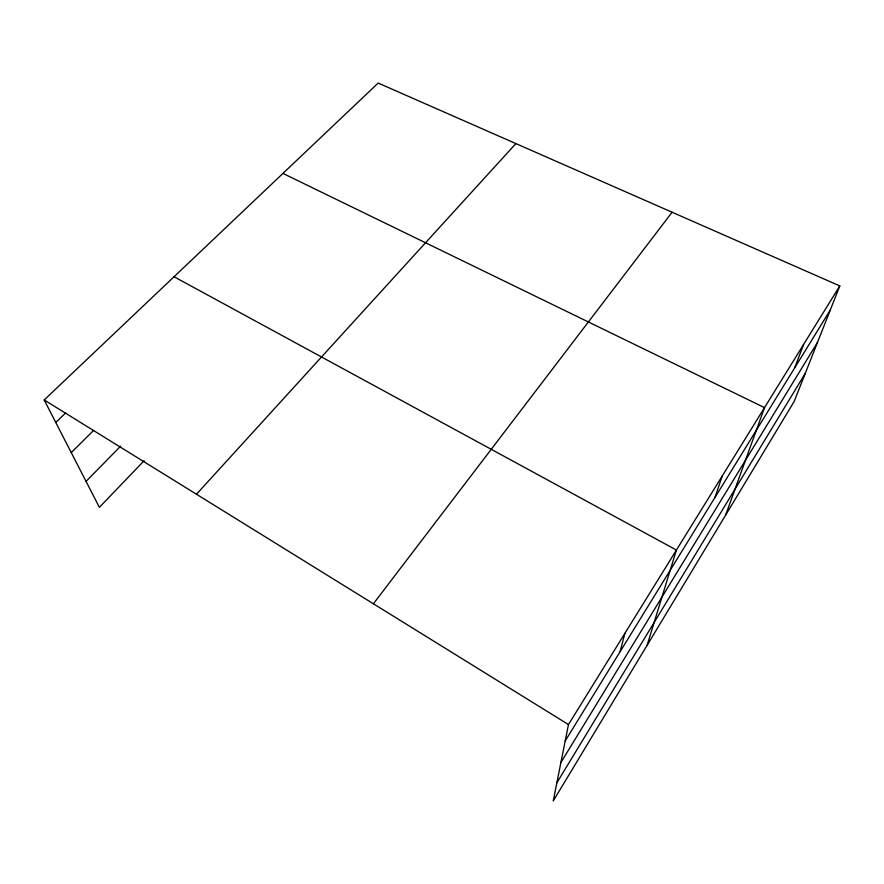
<?xml version="1.0" encoding="UTF-8"?>
<svg xmlns="http://www.w3.org/2000/svg" width="884" height="884" viewBox="0 0 884 884"><rect width="100%" height="100%" fill="white"/><g stroke="black" fill="none" stroke-linecap="round" stroke-linejoin="round"><path stroke-width="1.33" d="M839.8 285.93L568.467 724.56L553.24 800.937L794.152 401.502L839.8 285.93L378.164 83.063L44.2 399.966L99.395 507.339L144.125 460.708M620.038 651.773L624.911 633.298M647.121 645.276L676.415 550.047L174.049 276.747M714.99 497.427L722.261 475.935M725.642 515.085L764.516 407.634L282.946 173.419M794.683 367.899L803.578 344.484M556.843 782.848L805.247 373.402M560.898 762.516L817.501 342.373M565.207 740.914L830.286 310.019M373.391 603.783L672.094 212.237M196.48 494.244L515.891 143.584M86.057 481.393L120.633 446.144M71.272 452.619L93.66 430.364M55.78 422.486L65.659 412.916M44.2 399.966L568.467 724.56"/></g></svg>
